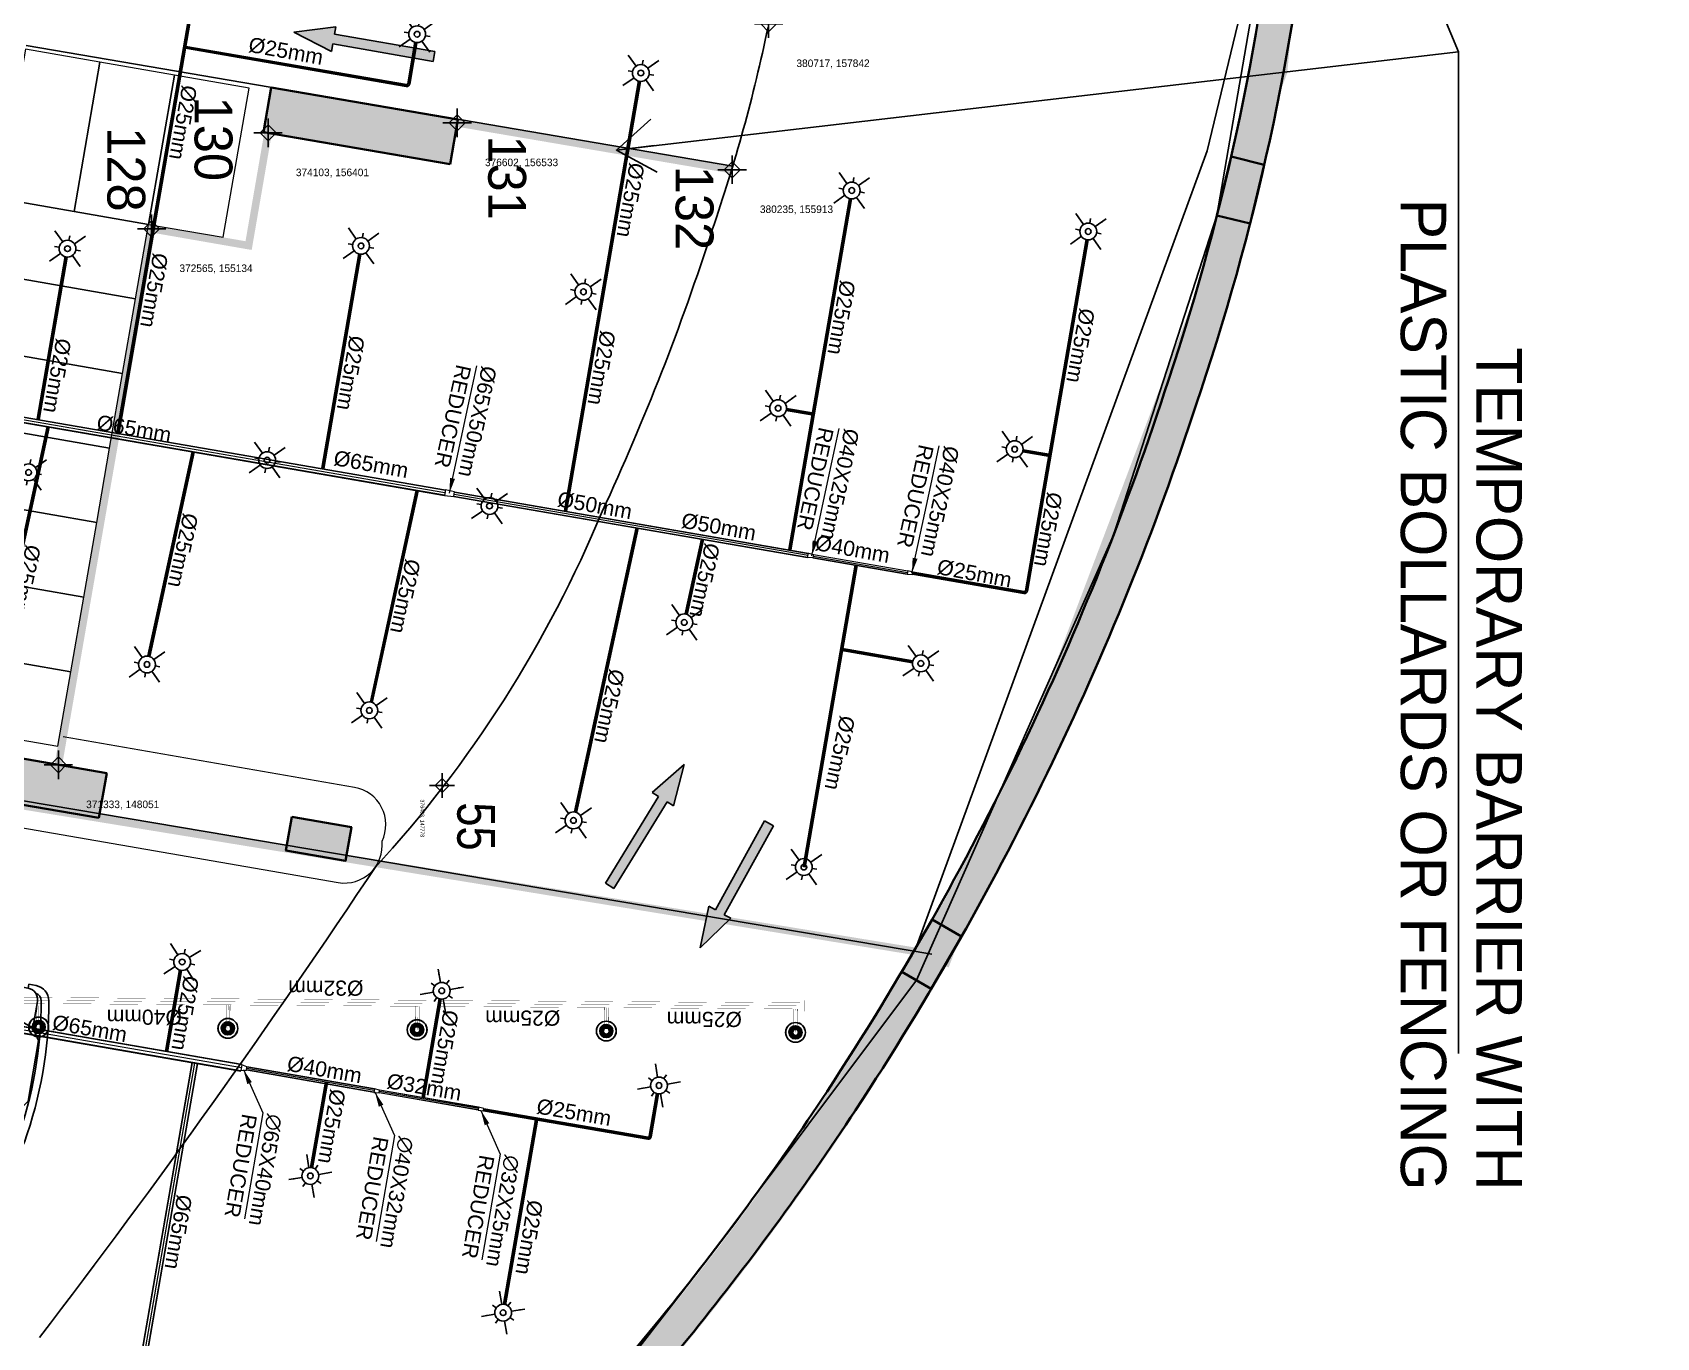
# Model space of a CAD drawing. Header units: inches. Extents: x 257070 to 799932, y -17980 to 269260.
# Drawn here: x 370991 to 392448, y 140485 to 157727 of the extents above; entities that cross this region are included whole.
import ezdxf

# ---------------------------------------------------------------- set-up
doc = ezdxf.new("R2010")
doc.units = ezdxf.units.IN
doc.header["$MEASUREMENT"] = 0
for name, color, linetype in [('0-AES-F-SPRINKLER', 10, 'Continuous'), ('0-aes-ff Nozzel', 30, 'Continuous'), ('0-aes-water curtan pipe', 200, 'Continuous'), ("0_AES_DUCT MARKING'", 53, 'Continuous'), ('2 wheeler barrier', 170, 'Continuous'), ('basement-1 r.c.c.$0$DSP_R.C.C. HATCH', 253, 'Continuous'), ('basement1_AP$0$A-_ROAD----_E-_-', 2, 'Continuous'), ('basement1_AP$0$A-_SITELNSP_E-N-', 9, 'Continuous'), ('D 9$0$DSP_SLAB EXTENT HATCH', 8, 'Continuous'), ('DSP_COLUMN HATCH', 8, 'Continuous'), ('DSP_MISCELANEOUS', 252, 'Continuous'), ('DSP_SLAB CO-ORDINATES', 160, 'Continuous'), ('DSP_TREE CO-ORDINATES', 206, 'Continuous'), ('Str_B1_AP$0$A-_RETW----_E-N-', 6, 'Continuous')]:
    doc.layers.add(name, color=color, linetype=linetype)
for name, color, linetype, lineweight in [('0-AES-F-SPRINKLER PIPE', 10, 'Continuous', 15), ('0-aes-FF-Sprinkler Header', 5, 'Continuous', 0), ('05--TEXT-2', 2, 'Continuous', 20), ('E--CONCRETE-4', 4, 'Continuous', 40), ('E--CONCRETE-SHADE', 253, 'Continuous', 20), ('Q--KERBS-0', 1, 'Continuous', 20), ('Q--PARKING', 253, 'Continuous', 13)]:
    doc.layers.add(name, color=color, linetype=linetype, lineweight=lineweight)
doc.styles.get("Standard").update_dxf_attribs({"font": 'arial.ttf'})
doc.styles.add('TEXT style 175', font='GOTHIC.TTF')
doc.styles.add('TEXT style 200', font='ARIALN.TTF')
doc.dimstyles.new('175', dxfattribs={"dimtxt": 350, "dimasz": 263, "dimexe": 263, "dimexo": 0, "dimgap": 175, "dimtad": 0, "dimdec": 0, "dimrnd": 5, "dimzin": 0, "dimdsep": 46, "dimtxsty": 'TEXT style 175', "dimblk": 'OBLIQUE', "dimcen": 0.09, "dimdle": 263, "dimclrd": 256, "dimclre": 256, "dimclrt": 256, "dimadec": 0, "dimazin": 0, "dimtfac": 1, "dimtdec": 0, "dimtofl": 0, "dimtmove": 1, "dimatfit": 3, "dimldrblk": 'OPEN90', "dimfxl": 1, "dimtolj": 1, "dimtzin": 0, "dimarcsym": 0})
doc.dimstyles.new('AES-PLUMBING', dxfattribs={"dimtxt": 100, "dimasz": 100, "dimexe": 0, "dimexo": 0, "dimgap": 0.01, "dimtad": 1, "dimdec": 0, "dimdsep": 46, "dimtxsty": 'Standard', "dimcen": 10, "dimclrd": 7, "dimclre": 7, "dimclrt": 7, "dimadec": 0, "dimazin": 0, "dimtfac": 1, "dimtdec": 0, "dimtmove": 0, "dimatfit": 3, "dimfxl": 1, "dimlwd": -1, "dimlwe": -1, "dimarcsym": 1})
doc.dimstyles.new('ISO-25', dxfattribs={"dimtxt": 2.5, "dimasz": 2.5, "dimexe": 1.25, "dimexo": 0.625, "dimtad": 1, "dimtxsty": 'Standard', "dimcen": 2.5, "dimadec": 0, "dimazin": 0, "dimtfac": 1, "dimtmove": 0, "dimatfit": 3, "dimfxl": 1, "dimarcsym": 0})
doc.dimstyles.new('PLUMBING', dxfattribs={"dimscale": 100, "dimtxt": 1.8, "dimasz": 1.6, "dimexe": 1, "dimexo": 1, "dimgap": 0.5, "dimtad": 2, "dimdec": 0, "dimzin": 0, "dimdsep": 46, "dimtxsty": 'Standard', "dimcen": 1, "dimdle": 1, "dimclrd": 7, "dimclre": 7, "dimclrt": 256, "dimadec": 0, "dimazin": 0, "dimtfac": 1, "dimtdec": 0, "dimtmove": 2, "dimatfit": 3, "dimfxl": 1, "dimtolj": 1, "dimtzin": 0, "dimlwd": -1, "dimlwe": -1, "dimarcsym": 0})

# ---------------------------------------------------------------- blocks, each defined once
blk = doc.blocks.new('*U209')
at = {"layer": 'DSP_SLAB CO-ORDINATES', "color": 206}
for p, q in [((0, -188), (0, 188)), ((-188, 0), (188, 0))]:
    blk.add_line(p, q, dxfattribs=at)
at = {"layer": 'DSP_SLAB CO-ORDINATES', "color": 206, "ltscale": 3.5}
blk.add_lwpolyline([(-105, 0), (0, 106), (105, 0), (0, -105), (-105, 0)], dxfattribs=at)
at = {"layer": 'DEFPOINTS', "style": 'TEXT style 175'}
blk.add_attdef('CORDINATE', (367, -572), '', height=100, dxfattribs=at)
at = {"layer": 'DSP_SLAB CO-ORDINATES', "color": 214, "style": 'TEXT style 175'}
blk.add_attdef('NO.', (380, 1161), '', height=500, rotation=270, dxfattribs=at)
blk = doc.blocks.new('*U215')
at = {"layer": 'DSP_SLAB CO-ORDINATES', "color": 206}
for p, q in [((0, -188), (0, 188)), ((-188, 0), (188, 0))]:
    blk.add_line(p, q, dxfattribs=at)
at = {"layer": 'DSP_SLAB CO-ORDINATES', "color": 206, "ltscale": 3.5}
blk.add_lwpolyline([(-105, 0), (0, 106), (105, 0), (0, -105), (-105, 0)], dxfattribs=at)
at = {"layer": 'DEFPOINTS', "style": 'TEXT style 175'}
blk.add_attdef('CORDINATE', (367, -572), '', height=100, dxfattribs=at)
at = {"layer": 'DSP_SLAB CO-ORDINATES', "color": 214, "style": 'TEXT style 175'}
blk.add_attdef('NO.', (-1037, 1451), '', height=500, rotation=270, dxfattribs=at)
blk = doc.blocks.new('*U216')
at = {"layer": 'DSP_SLAB CO-ORDINATES', "color": 206}
for p, q in [((0, -188), (0, 188)), ((-188, 0), (188, 0))]:
    blk.add_line(p, q, dxfattribs=at)
at = {"layer": 'DSP_SLAB CO-ORDINATES', "color": 206, "ltscale": 3.5}
blk.add_lwpolyline([(-105, 0), (0, 106), (105, 0), (0, -105), (-105, 0)], dxfattribs=at)
at = {"layer": 'DEFPOINTS', "style": 'TEXT style 175'}
blk.add_attdef('CORDINATE', (367, -572), '', height=100, dxfattribs=at)
at = {"layer": 'DSP_SLAB CO-ORDINATES', "color": 214, "style": 'TEXT style 175'}
blk.add_attdef('NO.', (-585, 1341), '', height=500, rotation=270, dxfattribs=at)
blk = doc.blocks.new('*U217')
at = {"layer": 'DSP_SLAB CO-ORDINATES', "color": 206}
for p, q in [((0, -188), (0, 188)), ((-188, 0), (188, 0))]:
    blk.add_line(p, q, dxfattribs=at)
at = {"layer": 'DSP_SLAB CO-ORDINATES', "color": 206, "ltscale": 3.5}
blk.add_lwpolyline([(-105, 0), (0, 106), (105, 0), (0, -105), (-105, 0)], dxfattribs=at)
at = {"layer": 'DEFPOINTS', "style": 'TEXT style 175'}
blk.add_attdef('CORDINATE', (367, -572), '', height=100, dxfattribs=at)
at = {"layer": 'DSP_SLAB CO-ORDINATES', "color": 214, "style": 'TEXT style 175'}
blk.add_attdef('NO.', (-971, 479), '', height=500, rotation=270, dxfattribs=at)
blk = doc.blocks.new('*U218')
at = {"layer": 'DSP_SLAB CO-ORDINATES', "color": 206}
for p, q in [((0, -188), (0, 188)), ((-188, 0), (188, 0))]:
    blk.add_line(p, q, dxfattribs=at)
at = {"layer": 'DSP_SLAB CO-ORDINATES', "color": 206, "ltscale": 3.5}
blk.add_lwpolyline([(-105, 0), (0, 106), (105, 0), (0, -105), (-105, 0)], dxfattribs=at)
at = {"layer": 'DEFPOINTS', "style": 'TEXT style 175'}
blk.add_attdef('CORDINATE', (367, -572), '', height=100, dxfattribs=at)
at = {"layer": 'DSP_SLAB CO-ORDINATES', "color": 214, "style": 'TEXT style 175'}
blk.add_attdef('NO.', (410, -165), '', height=500, rotation=270, dxfattribs=at)
blk = doc.blocks.new('*U219')
at = {"layer": 'DSP_SLAB CO-ORDINATES', "color": 206}
for p, q in [((0, -188), (0, 188)), ((-188, 0), (188, 0))]:
    blk.add_line(p, q, dxfattribs=at)
at = {"layer": 'DSP_SLAB CO-ORDINATES', "color": 206, "ltscale": 3.5}
blk.add_lwpolyline([(-105, 0), (0, 106), (105, 0), (0, -105), (-105, 0)], dxfattribs=at)
at = {"layer": 'DEFPOINTS', "style": 'TEXT style 175'}
blk.add_attdef('CORDINATE', (367, -572), '', height=100, dxfattribs=at)
at = {"layer": 'DSP_SLAB CO-ORDINATES', "color": 214, "style": 'TEXT style 175'}
blk.add_attdef('NO.', (-747, 53), '', height=500, rotation=270, dxfattribs=at)
blk = doc.blocks.new('basement1_AP$0$AR-DIR-A')
h = blk.add_hatch()
h.set_pattern_fill('ANSI31', color=8)
h.paths.add_polyline_path([(158, -458), (26, -458), (26, -1800), (-74, -1800), (92, -2335), (258, -1800), (158, -1800)])
at = {"layer": 'DSP_MISCELANEOUS', "color": 8}
for p, q in [((158, -458), (26, -458)), ((26, -458), (26, -1800)), ((158, -458), (158, -1800)), ((26, -1800), (-74, -1800)), ((-74, -1800), (92, -2335)), ((258, -1800), (92, -2335)), ((158, -1800), (258, -1800))]:
    blk.add_line(p, q, dxfattribs=at)
blk = doc.blocks.new('basement1_AP$0$AUPLS009')
at = {"color": 0, "linetype": 'ByBlock'}
for p, q in [((-2.997, 1.22), (-10.363, 1.22)), ((-10.363, 1.22), (-10.363, -1.218)), ((-2.997, -1.218), (-2.997, 1.22)), ((-2.896, 1.119), (-2.896, 1.017)), ((-1.6, 1.119), (-2.896, 1.119)), ((-1.6, 1.068), (-1.6, 1.119)), ((-0.381, 1.118), (-0.282, 1.118)), ((-0.381, 1.067), (-0.381, 1.118)), ((-2.946, 0.914), (-2.946, -0.914)), ((-2.868, 0.889), (-2.868, -0.876)), ((-1.547, 1.016), (-2.845, 1.016)), ((-2.753, 0.958), (-2.799, 0.958)), ((-2.753, 0.866), (-2.776, 0.866)), ((-2.753, 0.958), (-2.753, 0.866)), ((-1.88, 0.965), (-2.616, 0.965)), ((-2.616, 0.864), (-2.616, 0.965)), ((-1.88, 0.864), (-2.616, 0.864)), ((-1.88, 0.864), (-1.88, 0.965)), ((-1.617, 1.063), (-1.829, 1.016)), ((-1.829, 0.864), (-1.829, 0.965)), ((-1.533, 0.965), (-1.829, 0.965)), ((-1.702, 0.864), (-1.829, 0.864)), ((-1.702, 0.864), (-1.528, 0.941)), ((-1.626, 0.864), (-1.468, 0.931)), ((-1.473, 1.067), (-1.583, 1.067)), ((-1.524, 1.067), (-0.381, 1.067)), ((-0.229, 0.559), (-1.503, 1.006)), ((-1.428, 0.931), (-1.301, 0.877)), ((-0.229, 0.559), (-0.229, 0.914)), ((-2.822, 0.821), (-2.822, -0.808)), ((-1.524, 0.762), (-1.524, -0.762)), ((-1.27, -0.83), (-1.27, 0.83)), ((-0.127, 0.406), (-0.229, 0.559)), ((-0.127, 0.406), (-0.127, -0.406)), ((-1.27, 0), (-1.524, 0)), ((-0.127, -0.406), (-0.229, -0.559)), ((-0.229, -0.559), (-1.503, -1.006)), ((-0.229, -0.559), (-0.229, -0.914)), ((-2.753, -0.853), (-2.776, -0.853)), ((-2.753, -0.945), (-2.753, -0.853)), ((-2.896, -1.116), (-2.896, -1.015)), ((-1.547, -1.016), (-2.845, -1.016)), ((-2.753, -0.945), (-2.799, -0.945)), ((-1.88, -0.864), (-2.616, -0.864)), ((-2.616, -0.864), (-2.616, -0.965)), ((-1.88, -0.965), (-2.616, -0.965)), ((-1.88, -0.864), (-1.88, -0.965)), ((-1.829, -0.864), (-1.829, -0.965)), ((-1.702, -0.864), (-1.829, -0.864)), ((-1.533, -0.965), (-1.829, -0.965)), ((-1.617, -1.063), (-1.829, -1.016)), ((-1.702, -0.864), (-1.528, -0.941)), ((-1.626, -0.864), (-1.468, -0.931)), ((-1.6, -1.066), (-1.6, -1.116)), ((-1.473, -1.067), (-1.583, -1.067)), ((-1.524, -1.067), (-0.381, -1.067)), ((-1.428, -0.931), (-1.301, -0.877)), ((-0.381, -1.067), (-0.381, -1.118)), ((-10.363, -1.218), (-2.997, -1.218)), ((-1.6, -1.116), (-2.896, -1.116)), ((-0.381, -1.118), (-0.282, -1.118))]:
    blk.add_line(p, q, dxfattribs=at)
for centre, radius, start, end in [((-0.282, 0.914), 0.203, 9.8947, 90), ((-2.845, 0.914), 0.102, 90, 180), ((-2.799, 0.889), 0.0686, 90, 180), ((-2.776, 0.821), 0.0457, 90, 180), ((-1.626, 0.762), 0.102, 0, 90), ((-1.583, 0.914), 0.152, 90, 102.5288), ((-1.547, 0.914), 0.102, 64.6538, 90), ((-1.533, 0.952), 0.0127, 293.9625, 90), ((-1.448, 0.885), 0.0508, 66.8014, 113.1986), ((-1.321, 0.83), 0.0508, 0, 66.8014), ((-0.381, 0.914), 0.152, 0, 90), ((-0.282, 0.914), 0.102, 9.8947, 80.8952), ((-5.524, 0), 5.423, 350.009, 9.991), ((-5.524, 0), 5.524, 350.1053, 9.8947), ((-2.776, -0.808), 0.0457, 180, 270), ((-1.626, -0.762), 0.102, 270, 0), ((-1.321, -0.83), 0.0508, 293.1986, 0), ((-2.845, -0.914), 0.102, 180, 270), ((-2.799, -0.876), 0.0686, 180, 270), ((-1.583, -0.914), 0.152, 257.4712, 270), ((-1.547, -0.914), 0.102, 270, 295.3462), ((-1.533, -0.952), 0.0127, 270, 66.0375), ((-1.448, -0.885), 0.0508, 246.8014, 293.1986), ((-0.381, -0.914), 0.152, 270, 0), ((-0.282, -0.914), 0.203, 270, 350.1053), ((-0.282, -0.914), 0.102, 279.1048, 350.1053)]:
    blk.add_arc(centre, radius, start, end, dxfattribs=at)
blk = doc.blocks.new('*U451')
at = {"layer": 'DSP_TREE CO-ORDINATES', "color": 162}
for p, q in [((0, -329), (0, 329)), ((-329, 0), (329, 0))]:
    blk.add_line(p, q, dxfattribs=at)
at = {"layer": 'DSP_TREE CO-ORDINATES', "color": 162, "ltscale": 3.5}
blk.add_lwpolyline([(-185, 0), (0, 185), (185, 0), (0, -184), (-185, 0)], dxfattribs=at)
at = {"layer": 'DEFPOINTS', "style": 'TEXT style 175'}
blk.add_attdef('CORDINATE', (367, -572), '', height=100, dxfattribs=at)
at = {"layer": 'DSP_TREE CO-ORDINATES', "color": 164, "style": 'TEXT style 200'}
blk.add_attdef('NO.', (445, 402), '', height=1000, dxfattribs=at)
blk = doc.blocks.new('_Oblique')
at = {"color": 0, "linetype": 'ByBlock', "lineweight": -2}
blk.add_line((-0.5, -0.5), (0.5, 0.5), dxfattribs=at)
blk = doc.blocks.new('*U734')
at = {"layer": '0-AES-F-SPRINKLER PIPE', "color": 200, "lineweight": 30, "const_width": 2.67}
for points in [[(-1770300, 98912), (-1770300, 48792)], [(-1770220, 98912), (-1770220, 48792)]]:
    blk.add_lwpolyline(points, dxfattribs=at)
at = {"layer": '0-AES-F-SPRINKLER PIPE', "color": 252, "lineweight": 30, "const_width": 2.67}
blk.add_lwpolyline([(-1770260, 98912), (-1770260, 48792)], dxfattribs=at)
blk = doc.blocks.new('*U701')
at = {"layer": '0-aes-FF-Sprinkler Header', "color": 1, "const_width": 5}
for points in [[(12087231, -3664419), (12087541, -3664419)], [(12087231, -3664469), (12087541, -3664469)]]:
    blk.add_lwpolyline(points, dxfattribs=at)
at = {"layer": '0-aes-FF-Sprinkler Header', "color": 8, "const_width": 2}
blk.add_lwpolyline([(12087231, -3664444), (12087541, -3664444)], dxfattribs=at)
blk = doc.blocks.new('Nozzel')
at = {"transparency": 33554585}
h = blk.add_hatch(color=30, dxfattribs=at)
h.dxf.hatch_style = 1
edge = h.paths.add_edge_path()
edge.add_ellipse((-1664094, 224269), major_axis=(0.9, 87), ratio=1, start_angle=0, end_angle=360)
edge = h.paths.add_edge_path(flags=16)
edge.add_arc((-1664094, 224269), 40, 0, 360)
blk.add_circle((-1664094, 224269), 40)
at = {"layer": '0-AES-F-SPRINKLER', "color": 13}
blk.add_circle((-1664094, 224269), 131, dxfattribs=at)
for major_axis, start_param, end_param in [((1, 130), 1.575618, 7.858803), ((0.9, 87), 1.580914353715009, 7.864099660894595)]:
    blk.add_ellipse((-1664094, 224269), major_axis=major_axis, ratio=1, start_param=start_param, end_param=end_param, dxfattribs=at)
at = {"layer": '0-AES-F-SPRINKLER PIPE', "lineweight": 30, "rotation": 180}
blk.add_blockref('*U701', (10423137, -3440175), dxfattribs=at)
blk = doc.blocks.new('*U603')
at = {"layer": '0-AES-F-SPRINKLER'}
for p, q in [((171672, 56809), (171672, 56871)), ((171562, 56699), (171500, 56699)), ((171783, 56699), (171845, 56699)), ((171672, 56588), (171672, 56526))]:
    blk.add_line(p, q, dxfattribs=at)
for radius in [111, 37.8]:
    blk.add_circle((171672, 56699), radius, dxfattribs=at)
at = {"layer": '0-AES-F-SPRINKLER PIPE'}
for points, override in [([(171468, 56903), (171594, 56777)], {"dimasz": 70, "dimtad": 0, "dimfxl": 13, "dimarcsym": 1}), ([(171877, 56903), (171751, 56777)], {"dimasz": 70, "dimtad": 0, "dimfxl": 13, "dimarcsym": 1}), ([(171468, 56494), (171594, 56620)], {"dimasz": 70, "dimtad": 0, "dimfxl": 13, "dimarcsym": 1}), ([(171877, 56494), (171751, 56620)], {"dimasz": 70, "dimgap": 0.625, "dimtad": 0, "dimfxl": 13, "dimarcsym": 1})]:
    blk.add_leader(points, dimstyle='ISO-25', override=override, dxfattribs=at)

msp = doc.modelspace()

# ---------------------------------------------------------------- hatches: boundary and pattern name
at = {"layer": 'DSP_COLUMN HATCH', "ltscale": 3.5}
h = msp.add_hatch(color=8, dxfattribs=at)
h.paths.add_polyline_path([(365722.2, -53.8), (366489.1, 28236.6), (398382.7, 27372), (398078, 16131.2), (422688.6, 15464), (424374.5, 77657.1), (363312.5, 79312.4, -0.217857), (379658.1, 140443.8, 0.0248652), (381874.1, 143466.9, 0.0677243), (386435.5, 152972.3, 0.0584537), (387935.8, 160119.4, -0.0351298), (388382, 166730.6, -0.0975994), (389786, 170013.7, -0.0225225), (391669.6, 172621.5, 0.2538416), (393169.6, 181983.6, 0.1875484), (370106.1, 207237.2), (370663.7, 210916.7), (290410.6, 215642.7), (285983.7, 161207.5), (285186.3, 161272.3), (282579.6, 129219.4), (284719.3, 124703.3), (284181.7, 118092.8), (281340.4, 113981.8), (280116.2, 98928.1), (280913.6, 98863.3), (273089.7, 2658.2)])
h.paths.add_polyline_path([(281398.6, 99275.3), (280601.2, 99340.2), (281779.2, 113825.1), (284620.4, 117936.2), (285177.6, 124787), (283037.9, 129303.1), (285598.3, 160787.3), (286395.7, 160722.5), (290823.4, 215167.6), (370144.9, 210496.5), (369611.7, 206978.6, -0.189327), (392747.4, 181827.8, -0.2535576), (391315, 172898.6, 0.0224715), (389411.9, 170263.9, 0.0979176), (387938.4, 166808.2, 0.0351034), (387485.7, 160139.2, -0.0583058), (386008, 153113, -0.0677412), (381498.4, 143714.5, -0.0248531), (379309.9, 140729, 0.218943), (362922.8, 78922.8), (423963.9, 77268.1), (422299.6, 15874.7), (398488.7, 16520.2), (398793.4, 27761), (366100.1, 28647.3), (365334.5, 407.7), (273576.7, 3094.1)], flags=16)
at = {"layer": 'E--CONCRETE-SHADE', "ltscale": 3.5}
h = msp.add_hatch(color=8, dxfattribs=at)
h.dxf.hatch_style = 1
h.paths.add_polyline_path([(375127.2, 146783.4), (375204.1, 147226.8), (374415.8, 147363.4), (374339, 146920)])

# ---------------------------------------------------------------- linework, layer by layer
at = {"layer": '0-AES-F-SPRINKLER', "color": 7, "const_width": 100, "elevation": 0}
msp.add_lwpolyline([(370096.7, 207259.6), (363236.5, 201817), (359449.1, 196200.1), (352039.6, 182374.4), (347553.5, 174504), (344762, 167229.2), (346955.5, 165763.5), (339920, 152557.2), (360337.5, 149227.9), (382659.8, 145585.9), (383066.2, 145437.7), (387520.1, 157203.6), (388372.8, 166752.9), (392381.6, 173694.5), (387307.1, 192740.3), (379435.8, 200574.2), (375023.6, 204438.1)], close=True, dxfattribs=at)
at = {"layer": '0-AES-F-SPRINKLER PIPE', "ltscale": 1000}
for p, q in [((375500.6, 143723.4, 0), (373816.7, 144015.3, 0)), ((375501.3, 143727.4, 0), (373817.4, 144019.2, 0)), ((375504.7, 143747.1, 0), (373820.8, 144038.9, 0)), ((375508.1, 143766.8, 0), (373824.2, 144058.6, 0)), ((375508.8, 143770.7, 0), (373824.9, 144062.6, 0)), ((376879.1, 143489.6, 0), (375570.6, 143716.4, 0)), ((376879.6, 143492.6, 0), (375571.1, 143719.3, 0)), ((376882.3, 143508.3, 0), (375573.9, 143735.1, 0)), ((376885.1, 143524.1, 0), (375576.6, 143750.8, 0)), ((376885.6, 143527, 0), (375577.1, 143753.8, 0))]:
    msp.add_line(p, q, dxfattribs=at)
at = {"layer": '0-AES-F-SPRINKLER PIPE', "ltscale": 1000, "elevation": 0}
for points in [[(373083.1, 158110.8), (372102, 152431.6)], [(373086, 158109.9), (372105, 152431.1)], [(373098.2, 158107), (372117.3, 152428.9)], [(373110.7, 158105.6), (372129.6, 152426.8)], [(373113.7, 158105.5), (372132.6, 152426.3)], [(378995, 157086.3), (378013.9, 151407.1)], [(378997.9, 157085.4), (378016.9, 151406.6)], [(379010.1, 157082.6), (378029.2, 151404.5)], [(379022.6, 157081.2), (378041.5, 151402.4)], [(379025.6, 157081), (378044.5, 151401.8)], [(371419.9, 154765.4), (371049.1, 152619)], [(371422.7, 154764.5), (371052, 152618.4)], [(371434.9, 154761.7), (371064.3, 152616.3)], [(371447.4, 154760.2), (371076.6, 152614.2)], [(371450.4, 154760.1), (371079.6, 152613.7)], [(375298.2, 154802), (374808.8, 151969.4)], [(375301, 154801.1), (374811.8, 151968.9)], [(375313.2, 154798.2), (374824.1, 151966.8)], [(375325.7, 154796.8), (374836.4, 151964.7)], [(375328.7, 154796.7), (374839.4, 151964.2)], [(371180.4, 152518.1), (370433.4, 149071.4)], [(371183.3, 152517.6), (370436.3, 149070.7)], [(371195.7, 152515.5), (370448.5, 149068.1)], [(371208, 152513.4), (370460.8, 149065.4)], [(371211, 152512.8), (370463.7, 149064.8)], [(373097.2, 152187), (372512.5, 149489.1)], [(373100.2, 152186.5), (372515.5, 149488.5)], [(373112.5, 152184.3), (372527.7, 149485.8)], [(373124.8, 152182.2), (372539.9, 149483.2)], [(373127.8, 152181.7), (372542.8, 149482.5)], [(376055.6, 151675.9), (375450.2, 148882.4)], [(376058.6, 151675.4), (375453.1, 148881.7)], [(376070.9, 151673.3), (375465.3, 148879.1)], [(376083.2, 151671.1), (375477.5, 148876.4)], [(376086.2, 151670.6), (375480.5, 148875.8)], [(376558.2, 151597.7), (381232, 150790.3)], [(376559.1, 151602.6), (381232.8, 150795.2)], [(376563.3, 151627.3), (381237.1, 150819.9)], [(376567.6, 151651.9), (381241.3, 150844.5)], [(376568.4, 151656.8), (381242.2, 150849.4)], [(381856.3, 150688.5), (381167.8, 146703.5)], [(381859.2, 150688), (381170.8, 146703)], [(381871.6, 150685.9), (381183.1, 146700.8)], [(381883.9, 150683.8), (381195.4, 146698.7)], [(381886.8, 150683.3), (381198.4, 146698.2)], [(381300.4, 150784.6), (382548, 150569)], [(381301.1, 150788.5), (382548.6, 150573)], [(381304.5, 150808.2), (382552, 150592.7)], [(381307.9, 150827.9), (382555.4, 150612.4)], [(381308.6, 150831.9), (382556.1, 150616.3)], [(359457.4, 146568.8), (373758.4, 144090.3)], [(359458.7, 146576.7), (373759.8, 144098.2)], [(359442.3, 146482.1), (373743.4, 144003.6)], [(359443.7, 146490), (373744.8, 144011.5)], [(359450.5, 146529.4), (373751.6, 144050.9)], [(376138.1, 143656.6), (376364.1, 144960.6)], [(376141.1, 143656.1), (376367, 144959.7)], [(376153.4, 143653.9), (376379.2, 144956.9)], [(376165.7, 143651.8), (376391.6, 144955.4)], [(376168.7, 143651.3), (376394.6, 144955.3)], [(374666, 142729.9), (374861.6, 143858.5)], [(374669, 142729.8), (374864.5, 143858)], [(374681.4, 142728.4), (374876.8, 143855.9)], [(374693.6, 142725.5), (374889.1, 143853.8)], [(374696.5, 142724.6), (374892.1, 143853.2)], [(377212.9, 140923.4), (377635.5, 143362.1)], [(377215.9, 140923.3), (377638.5, 143361.5)], [(377228.3, 140921.8), (377650.8, 143359.4)], [(377240.5, 140919), (377663.1, 143357.3)], [(377243.4, 140918.1), (377666.1, 143356.8)]]:
    msp.add_lwpolyline(points, dxfattribs=at)
for points in [[(376069.5, 157592.2), (375974.5, 157042.6, -0.4142136), (375927.7, 157009.6), (373011.4, 157513.4)], [(376066.5, 157592.7), (375971.6, 157043.1, -0.4142136), (375928.2, 157012.6), (373011.9, 157516.4)], [(376054.2, 157594.8), (375959.2, 157045.3, -0.4142136), (375930.4, 157024.9), (373014.1, 157528.7)], [(376041.9, 157596.9), (375946.9, 157047.4, -0.4142136), (375932.5, 157037.2), (373016.2, 157541)], [(376038.9, 157597.5), (375944, 157047.9, -0.4142136), (375933, 157040.2), (373016.7, 157544)], [(366164, 156553.1), (365864.6, 156148, 0.1168395), (365845.9, 156104.1), (365416.6, 153618.9, 0.4142136), (365500.9, 153499.3), (376434.1, 151610.5)], [(366168.8, 156549.6), (365869.5, 156144.4, 0.1168395), (365851.8, 156103.1), (365422.5, 153617.9, 0.4142136), (365502, 153505.2), (376435.2, 151616.4)], [(366195, 156530.3), (365895.6, 156125.1, 0.1168395), (365883.8, 156097.5), (365454.5, 153612.3, 0.4142136), (365507.5, 153537.2), (376440.7, 151648.5)], [(366221.1, 156510.9), (365921.7, 156105.8, 0.1168395), (365915.9, 156092), (365486.5, 153606.8, 0.4142136), (365513, 153569.2), (376446.2, 151680.5)], [(366225.9, 156507.4), (365926.6, 156102.2, 0.1168395), (365921.8, 156091), (365492.4, 153605.8, 0.4142136), (365514.1, 153575.2), (376447.3, 151686.4)], [(376948.9, 143481.1), (379120.7, 143104.7, 0.4142136), (379167.5, 143137.7), (379265.4, 143702.5)], [(376949.4, 143484), (379121.2, 143107.6, 0.4142136), (379164.5, 143138.2), (379262.4, 143703)], [(376951.5, 143496.3), (379123.3, 143119.9, 0.4142136), (379152.2, 143140.3), (379250.1, 143705.1)], [(376953.7, 143508.6), (379125.4, 143132.3, 0.4142136), (379139.9, 143142.4), (379237.8, 143707.3)], [(376954.2, 143511.6), (379126, 143135.2, 0.4142136), (379136.9, 143143), (379234.8, 143707.8)]]:
    msp.add_lwpolyline(points, format="xyb", dxfattribs=at)
at = {"layer": '0-AES-F-SPRINKLER PIPE', "ltscale": 1000}
for points in [[(381781.1, 155533.9), (380979.7, 150894.8)], [(381784, 155533), (380982.6, 150894.3)], [(381796.2, 155530.2), (380994.9, 150892.1)], [(381808.6, 155528.7), (381007.3, 150890)], [(381811.6, 155528.6), (381010.2, 150889.5)], [(381286.5, 152670.7), (380948.4, 152729.1)], [(381287, 152673.7), (380949.3, 152732)], [(381289.1, 152686), (380952.1, 152744.2)], [(381291.2, 152698.3), (380953.5, 152756.6)], [(381291.7, 152701.3), (380953.7, 152759.7)], [(384073.9, 152187.6), (384412.1, 152129.2)], [(384074.8, 152190.5), (384412.6, 152132.1)], [(384077.7, 152202.7), (384414.7, 152144.4)], [(384079.1, 152215.1), (384416.8, 152156.8)], [(384079.2, 152218.1), (384417.4, 152159.7)], [(378960.7, 151182.7), (378147.1, 147428.8)], [(378963.6, 151182.2), (378150.1, 147428.2)], [(378976, 151180), (378162.3, 147425.5)], [(378988.3, 151177.9), (378174.5, 147422.9)], [(378991.2, 151177.4), (378177.4, 147422.2)], [(379825.3, 151033.3), (379610.9, 150043.9)], [(379828.3, 151032.8), (379613.9, 150043.6)], [(379840.6, 151030.7), (379626.2, 150041.7)], [(379852.9, 151028.5), (379638.3, 150038.3)], [(379855.9, 151028), (379641.2, 150037.3)], [(382617.5, 149395.1), (381661.4, 149560.3)], [(382617.6, 149398.2), (381661.9, 149563.3)], [(382619.1, 149410.6), (381664, 149575.6)], [(382621.9, 149422.8), (381666.1, 149587.9)], [(382622.8, 149425.7), (381666.7, 149590.9)], [(372748.3, 144263.8), (372934.9, 145340.4)], [(372751.3, 144263.3), (372937.8, 145339.5)], [(372763.6, 144261.2), (372950, 145336.7)], [(372775.9, 144259.1), (372962.4, 145335.2)], [(372778.8, 144258.6), (372965.4, 145335.1)]]:
    msp.add_lwpolyline(points, dxfattribs=at)
for points in [[(384937.2, 154987), (384135.2, 150344.6, -0.4142136), (384088.4, 150311.5), (382619.6, 150565.3)], [(384934.2, 154987.1), (384132.3, 150345.1, -0.4142136), (384088.9, 150314.5), (382620.1, 150568.2)], [(384921.8, 154988.5), (384120, 150347.2, -0.4142136), (384091.1, 150326.8), (382622.3, 150580.6)], [(384909.6, 154991.4), (384107.6, 150349.3, -0.4142136), (384093.2, 150339.1), (382624.4, 150592.9)], [(384906.7, 154992.2), (384104.7, 150349.8, -0.4142136), (384093.7, 150342.1), (382624.9, 150595.8)], [(373095, 144116), (372228.7, 139117, -0.0528845), (372227.1, 139111.6), (366677.7, 125335.4)], [(373100.9, 144114.9), (372234.6, 139116, -0.0528845), (372232.7, 139109.4), (366683.2, 125333.1)], [(373132.9, 144109.4), (372266.6, 139110.4, -0.0528845), (372262.8, 139097.2), (366713.4, 125321)], [(373165, 144103.8), (372298.6, 139104.9, -0.0528845), (372293, 139085.1), (366743.5, 125308.9)], [(373170.9, 144102.8), (372304.5, 139103.8, -0.0528845), (372298.6, 139082.8), (366749.1, 125306.6)]]:
    msp.add_lwpolyline(points, format="xyb", dxfattribs=at)
at = {"layer": '0-AES-F-SPRINKLER PIPE', "ltscale": 1000, "elevation": 0}
for points in [[(376447.3, 151686.4), (376434.1, 151610.5), (376558.2, 151597.7), (376568.4, 151656.8)], [(381308.6, 150831.9), (381300.4, 150784.6), (381232, 150790.3), (381242.2, 150849.4)], [(382556.1, 150616.3), (382548, 150569), (382619, 150565.4), (382625.5, 150595.7)], [(373758.2, 144088.8), (373745, 144013), (373816.7, 144015.3), (373824.9, 144062.6)], [(375508.8, 143770.7), (375500.6, 143723.4), (375570.6, 143716.4), (375577.1, 143753.8)], [(376885.6, 143527), (376879.1, 143489.6), (376948.9, 143481.1), (376954.2, 143511.6)]]:
    msp.add_lwpolyline(points, close=True, dxfattribs=at)
at = {"layer": '0-aes-water curtan pipe', "ltscale": 1000, "const_width": 5, "elevation": 0}
msp.add_lwpolyline([(381195.7, 144937.4), (381195.7, 144792)], dxfattribs=at)
at = {"layer": "0_AES_DUCT MARKING'", "color": 8, "ltscale": 1000, "elevation": 0}
for points in [[(382871.4, 145550.2), (359207.8, 149542.2), (352014.4, 150789), (335057, 154640.4), (340402.1, 212269.8), (370135.7, 210518.8), (369602.5, 207000.9), (374671.8, 204130.4), (370214.5, 197493.2), (375636.2, 193382.1), (378257.7, 190692.1), (382265.2, 185269.9), (385374.4, 178905.6), (385114.3, 177722.2), (385164.3, 177118), (385637.4, 176816.9), (385815.7, 176697.7), (383681.6, 173505), (389309.4, 170146.8), (388243.4, 167865), (387643, 164257.8), (387476.5, 160161.5), (386508.8, 156163.9), (382676.6, 145662.8)], [(376315.1, 136891.3), (379811.1, 141393.9), (382671.2, 145203.9), (385273.1, 151085.3), (386640.5, 155308.9), (387476.5, 160161.5), (387643, 164257.8), (387989.9, 167099.4), (388496.8, 168630.5), (389218.5, 170005.7), (383681.6, 173505), (385871.2, 176780.8), (385432.1, 176917.2), (385157.8, 177253), (385132.3, 177789.6), (385399.8, 178756.1), (382393.1, 185348.3), (379188.8, 189597.3), (376038.8, 193001), (371362.7, 196834.9), (370214.5, 197493.2), (371079.4, 198843.6), (374671.8, 204130.4)]]:
    msp.add_lwpolyline(points, dxfattribs=at)
at = {"layer": '2 wheeler barrier', "color": 8, "const_width": 100, "elevation": 0}
for points in [[(371332.7, 148051), (372565.4, 155134.2), (373846.2, 154911.3), (374103.4, 156400.6)], [(380234.7, 155913.4), (376602.3, 156532.7)]]:
    msp.add_lwpolyline(points, dxfattribs=at)
at = {"layer": 'basement-1 r.c.c.$0$DSP_R.C.C. HATCH', "color": 8}
for points in [[(376507.8, 155985.4, 0), (376609.9, 156576.6, 0), (374044.2, 156410.9, 0), (374146.3, 157002.1, 0)], [(371869.5, 147349.4, 0), (371971.6, 147940.6, 0), (369406, 147774.9, 0), (369508.1, 148366.2, 0)]]:
    msp.add_trace(points, dxfattribs=at)
at = {"layer": 'basement1_AP$0$A-_ROAD----_E-_-', "color": 8, "elevation": 0}
msp.add_lwpolyline([(380243.1, 155962.7), (370905.8, 157554.6)], dxfattribs=at)
at = {"layer": 'basement1_AP$0$A-_ROAD----_E-_-', "color": 8}
for centre, radius, start, end in [((358595.2, 162443.9, 0), 22597.3, 341.08937, 348.12374), ((349262.5, 164986.1, 0), 32256.1, 335.0852, 342.19026), ((363738.6, 157513.4, 0), 15993.6, 317.40357, 337.518), ((277866.3, 211704, 0), 117310.5, 322.619675, 326.37092)]:
    msp.add_arc(centre, radius, start, end, dxfattribs=at)
at = {"layer": 'E--CONCRETE-4', "color": 8}
for p, q in [((374146.3, 157002.1, 0), (374044.2, 156410.9, 0)), ((376609.9, 156576.6, 0), (374146.3, 157002.1, 0)), ((376507.8, 155985.4, 0), (376609.9, 156576.6, 0)), ((374044.2, 156410.9, 0), (376507.8, 155985.4, 0)), ((371971.6, 147940.6, 0), (369508.1, 148366.2, 0)), ((371869.5, 147349.4, 0), (371971.6, 147940.6, 0)), ((369406, 147774.9, 0), (371869.5, 147349.4, 0))]:
    msp.add_line(p, q, dxfattribs=at)
at = {"layer": 'E--CONCRETE-4', "color": 8, "ltscale": 10}
msp.add_line((375204.1, 147226.8, 0), (374415.8, 147363.4, 0), dxfattribs=at)
at = {"layer": 'E--CONCRETE-4', "color": 8, "ltscale": 100, "elevation": 0}
for points in [[(363303.3, 79334.7, -0.217857), (379648.8, 140466.1, 0.0248652), (381864.9, 143489.2, 0.0677243), (386426.2, 152994.6, 0.0584537), (387926.6, 160141.7, -0.0351298), (388372.8, 166752.9, -0.0975994), (389776.8, 170036, -0.0225225), (391660.3, 172643.9, 0.2538416), (393160.4, 182005.9, 0.1875484), (370096.8, 207259.5), (370654.5, 210939), (290401.4, 215665), (285974.4, 161229.8), (285177.1, 161294.6), (282570.4, 129241.7)], [(362913.5, 78945.2, -0.2189429), (379300.7, 140751.3, 0.0248531), (381489.2, 143736.8, 0.0677412), (385998.8, 153135.3, 0.0583058), (387476.5, 160161.5, -0.0351034), (387929.2, 166830.5, -0.0979176), (389402.7, 170286.2, -0.0224715), (391305.7, 172920.9, 0.2535576), (392738.2, 181850.1, 0.189327), (369602.5, 207000.9), (370135.7, 210518.8), (290814.2, 215189.9), (286386.5, 160744.8), (285589.1, 160809.6), (283028.7, 129325.4)]]:
    msp.add_lwpolyline(points, format="xyb", dxfattribs=at)
at = {"layer": 'E--CONCRETE-4', "color": 8, "ltscale": 10, "elevation": 0}
for points in [[(386828.7, 156086.5), (387266.1, 155980.6), (387077.9, 155203), (386640.5, 155308.9)], [(374415.8, 147363.4), (375204.1, 147226.8), (375127.2, 146783.4), (374339, 146920)], [(382876.7, 146009.2), (383266.3, 145784), (382866, 145091.3), (382476.4, 145316.5)]]:
    msp.add_lwpolyline(points, close=True, dxfattribs=at)
at = {"layer": 'Q--KERBS-0', "color": 8, "elevation": 0}
msp.add_lwpolyline([(363616, 139087.4), (369450.4, 138076.3, 0.4142136), (370028.5, 138483.6), (370094.8, 138866.4, 0.4142153), (369687.5, 139444.4), (359279.9, 141247.9), (360398.4, 147813.1), (361555.1, 147612.7), (361760.1, 148795), (375031.3, 146495.3, 0.4958372), (375609.4, 147042.4, 0.4985578), (375244.8, 147752.9), (371396.9, 148419.7)], format="xyb", dxfattribs=at)
at = {"layer": 'Q--PARKING', "color": 8, "elevation": 0}
for points in [[(370554.4, 155534.9), (371539.5, 155363.5), (371882.5, 157333.9), (370897.3, 157505.3), (370554.4, 155534.9)], [(371539.5, 155363.5), (372524.7, 155192), (372867.7, 157162.4), (371882.5, 157333.9), (371539.5, 155363.5)], [(372524.7, 155192), (373509.9, 155020.6), (373852.8, 156990.9), (372867.7, 157162.4), (372524.7, 155192)], [(372353.3, 154206.8), (372524.7, 155192), (370554.4, 155534.9), (370382.9, 154549.7), (372353.3, 154206.8)], [(372181.8, 153221.6), (372353.3, 154206.8), (370382.9, 154549.7), (370211.4, 153564.6), (372181.8, 153221.6)], [(372010.4, 152236.4), (372181.8, 153221.6), (370211.4, 153564.6), (370040, 152579.4), (372010.4, 152236.4)], [(371838.9, 151251.3), (372010.4, 152236.4), (370040, 152579.4), (369868.5, 151594.2), (371838.9, 151251.3)], [(371667.4, 150266.1), (371838.9, 151251.3), (369868.5, 151594.2), (369697.1, 150609), (371667.4, 150266.1)], [(371496, 149280.9), (371667.4, 150266.1), (369697.1, 150609), (369525.6, 149623.8), (371496, 149280.9)], [(371324.5, 148295.7), (371496, 149280.9), (369525.6, 149623.8), (369354.1, 148638.6), (371324.5, 148295.7)]]:
    msp.add_lwpolyline(points, close=True, dxfattribs=at)
at = {"layer": 'Str_B1_AP$0$A-_RETW----_E-N-', "color": 8, "elevation": 0}
msp.add_lwpolyline([(381159.6, 142457.2, 0.0082875), (381864.8, 143489.2, 0.0368829), (384677.4, 148532.4, 0.0307023), (386426.1, 152994.7, 0.0584537), (387926.5, 160141.8, -0.0351298), (388372.7, 166753, -0.0975994), (389776.6, 170036.1, -0.0225225), (391660.2, 172643.9, 0.0225225)], format="xyb", dxfattribs=at)

# ---------------------------------------------------------------- block references
at = {"layer": '0-AES-F-SPRINKLER', "color": 7}
for p, rotation in [((402627, -21128.3, 0), 80.16893049805947), ((405582.9, -21640.6, 0), 80.16893049805947), ((408369, -23193), 80.16893049805947), ((401886, -23924.9, 0), 80.16893049805947), ((411494.5, -23734.6), 80.16893049805947), ((398007.7, -23961.5, 0), 80.16893049805947), ((404823.7, -24531.7, 0), 80.16893049805947), ((407396.8, -26069.2), 80.16893049805947), ((410522.3, -26610.9), 80.16893049805947), ((397493.4, -26917.1, 0), 80.16893049805947), ((400645.9, -26754.7, 0), 80.16893049805947), ((403583.6, -27361.5, 0), 80.16893049805947), ((406156.7, -28899), 80.16893049805947), ((399058.1, -29454.9, 0), 80.16893049805947), ((409282.2, -29440.7), 80.16893049805947), ((401995.8, -30061.7, 0), 80.16893049805947), ((404692.7, -31515.2), 80.16893049805947), ((407737, -32131.6, 0), 80.16893049805947), ((323324.7, -27761.4, 0), 54.65193501553595), ((326195.6, -29013.2, 0), 54.65193501553595), ((321589.1, -30208.4, 0), 54.65193501553595), ((324136, -32014.9, 0), 54.65193501553595)]:
    msp.add_blockref('*U603', p, dxfattribs=dict(at, rotation=rotation))
at = {"layer": '0-AES-F-SPRINKLER', "color": 7, "xscale": -1, "rotation": 77.20377624881988}
msp.add_blockref('*U603', (466282, 300296.8), dxfattribs=at)
at = {"layer": '0-aes-ff Nozzel', "rotation": 269.4058093131605}
for p in [(129558.5, -1517091.7, 0), (132058.4, -1517109.5, 0), (134558.3, -1517127.4, 0), (137058.1, -1517145.2, 0), (139558, -1517163, 0)]:
    msp.add_blockref('Nozzel', p, dxfattribs=at)
at = {"layer": '0-aes-water curtan pipe', "color": 51, "rotation": 89.59137065262729}
msp.add_blockref('*U734', (442611.8, 1914731.7, 0), dxfattribs=at)
at = {"layer": 'basement1_AP$0$A-_SITELNSP_E-N-', "color": 8, "xscale": 999.9999999999907, "yscale": 999.9999999999907, "zscale": 999.9999999999907, "rotation": 350.175667872158}
msp.add_blockref('basement1_AP$0$AUPLS009', (371126.2, 143985, 0), dxfattribs=at)
at = {"layer": 'DSP_MISCELANEOUS', "color": 8}
for p, rotation in [((376760.9, 157422.6, 0), 260.1469152298201), ((378456, 146015.3, 0), 148.4612352123184), ((380862.8, 147723.2, 0), 331.0737521925881)]:
    msp.add_blockref('basement1_AP$0$AR-DIR-A', p, dxfattribs=dict(at, rotation=rotation))
at = {"layer": 'DSP_SLAB CO-ORDINATES', "color": 8, "ltscale": 3.5}
for name, p, values in [('*U209', (380717.2, 157842.4, 0), {'NO.': '121', 'CORDINATE': '380717, 157842'}), ('*U217', (374103.4, 156400.6, 0), {'NO.': '130', 'CORDINATE': '374103, 156401'}), ('*U218', (376602.3, 156532.7, 0), {'NO.': '131', 'CORDINATE': '376602, 156533'}), ('*U216', (372565.4, 155134.2, 0), {'NO.': '128', 'CORDINATE': '372565, 155134'}), ('*U219', (380234.7, 155913.4, 0), {'NO.': '132', 'CORDINATE': '380235, 155913'}), ('*U215', (371332.7, 148051, 0), {'NO.': '127', 'CORDINATE': '371333, 148051'})]:
    msp.add_blockref(name, p, dxfattribs=at).add_auto_attribs(values)
at = {"layer": 'DSP_TREE CO-ORDINATES', "color": 8, "ltscale": 1000, "xscale": 0.5, "yscale": 0.5, "zscale": 0.5, "rotation": 270}
msp.add_blockref('*U451', (376402.8, 147777.5, 0), dxfattribs=at).add_auto_attribs({'NO.': '55', 'CORDINATE': '376403, 147778'})

# ---------------------------------------------------------------- texts
at = {"layer": '0-AES-F-SPRINKLER PIPE', "color": 7, "linetype": 'Continuous', "lineweight": -3, "ltscale": 0.9, "char_height": 200, "attachment_point": 2}
for s, insert, width, rotation in [('%%C25mm', (374357.7, 157582, 0), 685.774, 349.78256), ('%%C25mm', (373079.7, 156518.5, 0), 685.774, 259.78256), ('%%C25mm', (378991.6, 155494, 0), 685.774, 259.78256), ('%%C25mm', (372696.8, 154301.8, 0), 685.774, 259.78256), ('%%C25mm', (381777.7, 153941.6), 685.774, 259.78256), ('%%C25mm', (384937.5, 153569.9, 0), 685.774, 259.32733), ('%%C25mm', (371416.4, 153173.1, 0), 685.774, 259.78256), ('%%C25mm', (375294.8, 153209.7, 0), 685.774, 259.78256), ('%%C25mm', (378608.7, 153277.4, 0), 685.774, 259.78256), ('\\pt1.4;Ø65X50mm\\P\\ptz;REDUCER', (376969.2, 152563.9), 685.774, 257.7719), ('%%C65mm', (372350.6, 152592, 0), 685.774, 349.87835), ('\\pt1.4;Ø40X25mm\\P\\ptz;REDUCER', (381758.6, 151736.5), 685.774, 257.7719), ('%%C65mm', (375482.6, 152123, 0), 685.774, 349.87835), ('\\pt1.4;Ø40X25mm\\P\\ptz;REDUCER', (383080.6, 151508.1), 685.774, 257.7719), ('%%C50mm', (378438.3, 151579.4, 0), 685.774, 349.87835), ('%%C25mm', (384509.2, 151141.3, 0), 685.774, 259.32733), ('%%C25mm', (373077.4, 150862.5, 0), 685.774, 257.7719), ('%%C50mm', (380076.2, 151296.5, 0), 685.774, 349.87835), ('%%C40mm', (381843.7, 151001.2, 0), 685.774, 349.87835), ('%%C25mm', (370998.2, 150444.8, 0), 685.774, 257.7719), ('%%C25mm', (379970, 150468.1, 0), 685.774, 257.7719), ('%%C25mm', (376015, 150255.8, 0), 685.774, 257.7719), ('%%C25mm', (383455.4, 150680.1, 0), 685.774, 349.32733), ('%%C25mm', (378711.9, 148802.3, 0), 685.774, 257.7719), ('%%C25mm', (381756.3, 148185.9), 685.774, 257.7719), ('%%C25mm', (373107.3, 144751.5), 685.774, 260.16792), ('%%C65mm', (371764.4, 144667.2, 0), 685.774, 350.16792), ('%%C25mm', (376536.5, 144300.1, 0), 685.774, 260.16792), ('%%C40mm', (374867, 144124, 0), 685.774, 350.16792), ('%%C25mm', (375044, 143256.2, 0), 685.774, 260.16792), ('%%C32mm', (376183.8, 143893.4, 0), 685.774, 350.16792), ('%%C25mm', (378162.7, 143559.9, 0), 685.774, 350.16792), ('∅65X40mm\\PREDUCER', (374170.1, 142679.2), 1474.715, 260.16792), ('∅40X32mm\\PREDUCER', (375907.7, 142381.4), 1474.715, 260.16792), ('∅32X25mm\\PREDUCER', (377307.1, 142136.7), 1474.715, 260.16792), ('%%C65mm', (373017.3, 141860.2), 685.774, 260.16792), ('%%C25mm', (377652.8, 141788.7, 0), 685.774, 260.16792)]:
    msp.add_mtext(s, dxfattribs=dict(at, insert=insert, width=width, rotation=rotation))
at = {"layer": '0-aes-water curtan pipe', "extrusion": (-9.40022e-12, -7.03085e-09, 1), "char_height": 200, "width": 685.774, "attachment_point": 2, "text_direction": (-0.999999, 0.001337, 0)}
for s, insert in [('%%C32mm', (374866.6, 145001, 0)), ('%%C40mm', (372467.8, 144617, 0)), ('%%C25mm', (377467.8, 144604.8, 0)), ('%%C25mm', (379866.6, 144587.6, 0))]:
    msp.add_mtext(s, dxfattribs=dict(at, insert=insert))
at = {"layer": '05--TEXT-2', "color": 8, "insert": (390669.2, 142424.3, 0), "char_height": 600, "width": 13158.861, "attachment_point": 3, "rotation": 270, "style": 'TEXT style 175'}
msp.add_mtext('TEMPORARY BARRIER WITH PLASTIC BOLLARDS OR FENCING', dxfattribs=at)

# ---------------------------------------------------------------- leaders
at = {"layer": '0-AES-F-SPRINKLER PIPE', "ltscale": 1000}
for points in [[(376498.5, 151640.2), (376746.6, 152795.6), (376860.6, 153321.7)], [(381287.9, 150812.8), (381536, 151968.2), (381650, 152494.4)], [(382609.8, 150584.4), (382857.9, 151739.9), (382971.9, 152266)]]:
    msp.add_leader(points, dimstyle='AES-PLUMBING', override={"dimasz": 200, "dimgap": 0.01, "dimtad": 0}, dxfattribs=at)
at = {"layer": '0-AES-F-SPRINKLER PIPE', "color": 7, "linetype": 'Continuous', "lineweight": -3, "ltscale": 0.9}
for points in [[(373777.1, 144027.8), (374035.1, 143451), (373792.7, 142052.6)], [(375514.6, 143730), (375772.6, 143153.2), (375530.3, 141754.8)], [(376914, 143485.3), (377172, 142908.5), (376929.6, 141510.1)]]:
    msp.add_leader(points, dimstyle='PLUMBING', override={"dimasz": 2, "dimgap": 25, "dimtad": 0}, dxfattribs=at)
at = {"layer": 'D 9$0$DSP_SLAB EXTENT HATCH', "color": 8, "ltscale": 1000}
for points in [[(382445.4, 175108.5), (389831.5, 157473.6), (389831.5, 144236.7)], [(378706.7, 156173.9), (389831.5, 157473.6), (389831.5, 144236.7)]]:
    msp.add_leader(points, dimstyle='175', override={"dimasz": 500}, dxfattribs=at)

doc.saveas('drawing.dxf')
